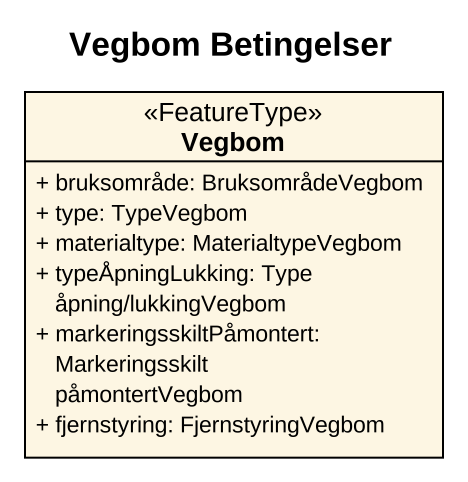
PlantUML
@startuml
title Vegbom Betingelser
hide circle
hide empty members
skinparam classAttributeIconSize 0
class Vegbom <<FeatureType>> {
  + bruksområde: BruksområdeVegbom
  + type: TypeVegbom
  + materialtype: MaterialtypeVegbom
  + typeÅpningLukking: Type åpning/lukkingVegbom
  + markeringsskiltPåmontert: Markeringsskilt påmontertVegbom
  + fjernstyring: FjernstyringVegbom
}
@enduml
